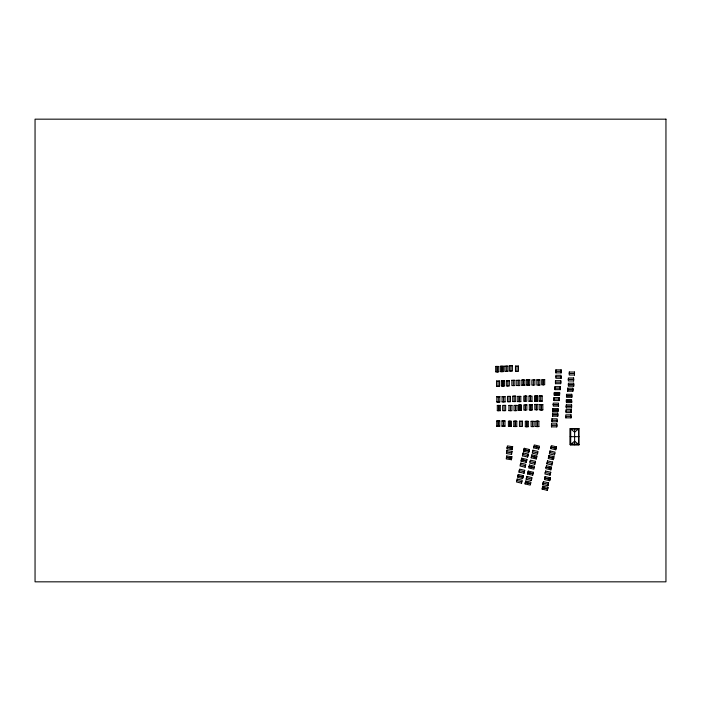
<?xml version="1.0" encoding="UTF-8"?>
<svg xmlns="http://www.w3.org/2000/svg" width="701" height="701" viewBox="0 0 701 701"><rect width="100%" height="100%" fill="white"/><g stroke="black" fill="none" stroke-linecap="round" stroke-linejoin="round"><path stroke-width="1.05" d="M556.743 426.883L556.743 423.886M556.813 425.428L556.813 426.883L551.477 426.883L551.477 423.886L556.813 423.886L556.813 425.341L551.398 425.384M551.871 421.809L557.207 421.809L557.137 420.311M557.207 421.809L557.137 418.812L551.871 418.812M557.742 416.175L557.742 413.178M552.476 414.633L557.812 414.633L557.812 416.175L552.476 416.175M557.943 411.61L557.943 410.111M558.469 406.116L558.469 403.119L553.203 403.119L553.282 406.116L558.548 406.116L558.548 404.661L553.203 404.573M559.223 400.586L559.223 397.59L553.965 397.59L553.965 400.586L559.302 400.586L559.302 399.123M559.564 392.464L559.564 395.46L554.298 395.46L554.298 392.464L559.643 392.464L559.643 393.918L554.298 393.918M560.239 389.651L560.239 386.654M560.712 383.692L560.712 382.194M561.08 378.286L561.08 375.289L555.814 375.289L555.893 378.286L561.159 378.286L561.159 376.831L555.744 376.787M561.115 372.871L561.115 369.874M561.194 371.416L561.194 372.871L555.849 372.871L555.849 369.874L561.194 369.874L561.194 371.328L555.779 371.372M571.026 417.849L571.026 416.35M571.192 412.609L571.192 411.11M571.543 407.868L571.543 404.871M571.604 402.593L571.604 399.596L566.338 399.596L566.408 402.593L571.674 402.593L571.674 401.13L566.338 401.051M571.762 397.292L571.762 394.295M572.822 391.193L572.822 388.205L567.565 388.205L567.565 391.193L572.901 391.193L572.901 389.738L567.486 389.695M573.655 386.198L573.655 384.7M573.611 380.967L573.611 379.469M574.487 375.026L574.487 373.528M507.033 448.868L507.419 445.897L512.694 446.712M506.876 450.594L506.42 453.556L511.616 454.362M506.762 455.983L506.236 458.927L511.511 459.751M512.159 449.656L512.624 446.703M511.546 454.344L512.002 451.383M511.432 459.733L511.896 456.78M520.773 463.098L520.011 465.999L525.215 467.217M521.115 461.144L521.798 458.226M522.438 455.825L523.121 452.907L528.317 454.125L527.634 457.043L522.438 455.825L523.191 452.925M517.163 479.063L516.479 481.973L521.605 483.182M518.249 474.446L517.566 477.355L522.692 478.564M523.594 451.225L524.278 448.307M518.95 472.062L519.564 469.127L524.769 470.345M526.171 462.327L526.854 459.409M525.137 467.199L525.82 464.281L520.694 463.081M527.564 457.026L528.247 454.108M528.65 452.408L529.334 449.49L524.208 448.29L523.524 451.207L528.72 452.425L529.404 449.507M521.526 483.164L522.21 480.246L517.084 479.046M522.613 478.546L523.297 475.628M524.006 473.245L524.69 470.327M525.067 483.909L525.75 480.991L530.946 482.209L530.193 485.11L525.067 483.909L525.82 481.009M531.349 480.509L526.153 479.291L526.837 476.373L532.033 477.591L531.279 480.492M529.43 465.043L528.747 467.961L533.873 469.162L534.486 466.235L529.36 465.026M531.174 457.788L531.857 454.87M526.223 479.309L526.907 476.391M533.426 472.29L528.23 471.072L527.546 473.99L532.742 475.208M533.654 447.869L534.267 444.942L539.463 446.16L538.71 449.061M527.616 474.007L528.3 471.09M534.837 464.272L535.52 461.354M536.23 458.971L536.913 456.062M532.672 475.19L533.356 472.272M546.859 463.799L547.551 460.881M546.517 465.753L545.755 468.654L550.96 469.872M548.936 455.58L548.252 458.498L553.378 459.698L553.992 456.763M550.732 448.579L551.345 445.643L556.541 446.87M545.632 471.054L544.879 473.955L550.075 475.173L550.758 472.255L545.562 471.037M542.819 484.566L543.512 481.648M542.802 486.187L542.118 489.105L547.315 490.323L547.998 487.405L542.802 486.187L542.188 489.123M544.563 479.545L545.247 476.627M551.915 464.982L552.598 462.064M550.881 469.854L551.564 466.936L546.438 465.736M555.788 449.762L556.471 446.852M550.005 475.155L550.688 472.237M547.875 485.749L548.559 482.831M547.244 490.306L547.928 487.388M549.61 480.728L550.294 477.81M578.439 429.047L579 428.574L570.237 428.574L570.237 444.767L579 444.767L579 428.574L574.618 432.158L570.237 428.574L570.237 444.767L574.618 441.192L579 444.767L578.439 444.294M570.807 444.294L570.272 444.732L578.973 444.732M509.382 365.624L512.378 365.624M504.851 366.132L507.848 366.132M515.48 366.124L518.477 366.124M495.686 366.448L498.683 366.448L498.683 371.793L495.686 371.793L495.686 366.448L498.683 366.527M500.365 366.351L503.362 366.351M509.382 370.811L512.378 370.811M507.848 371.32L504.851 371.399L504.851 366.053M515.48 371.311L518.477 371.39L518.477 366.045M500.365 371.539L503.362 371.539M495.686 371.714L498.683 371.714M569.221 372.029L574.566 372.029M569.151 373.528L574.566 373.484M574.566 375.026L569.221 375.026L569.3 372.029M573.681 377.97L568.345 377.97L568.345 380.967L573.681 380.967M568.266 379.469L573.681 379.425M568.345 379.504L573.681 379.504M526.714 379.819L529.702 379.819M536.861 379.863L539.858 379.863M524.865 380.056L521.877 379.977L521.877 385.322L524.865 385.322L524.865 379.977M521.877 380.056L523.41 380.056M511.87 380.31L514.867 380.31M516.803 380.301L519.8 380.301M501.39 380.599L504.387 380.599L504.387 385.936L501.39 385.936L501.39 380.599L504.387 380.678M506.332 380.748L509.329 380.748M496.553 381.064L499.55 381.064M555.376 382.194L560.791 382.238M573.725 383.202L568.388 383.202L568.388 386.198L573.725 386.198L573.725 384.744L568.388 384.744M560.791 383.692L555.446 383.692L555.446 380.696L560.791 380.696L560.791 382.15M568.309 384.7L573.725 384.656M526.714 385.015L529.702 385.015M539.858 385.059L536.861 385.129L536.861 379.793M521.877 385.243L524.865 385.243M516.803 385.497L519.8 385.568L519.8 380.231M501.39 385.865L504.387 385.865M496.553 386.251L499.55 386.251M554.903 388.152L560.318 388.196L560.318 389.651L554.973 389.651L554.973 386.654L560.318 386.654L560.318 388.109M567.565 389.66L572.901 389.66L572.901 388.205M554.228 393.962L559.643 394.006M571.841 394.295L566.496 394.295L566.496 397.292L571.841 397.292L571.841 395.837L566.496 395.837M566.426 395.793L571.841 395.75M539.174 395.899L542.171 395.899L542.171 401.244L539.174 401.244L539.174 395.899L542.171 395.977M529.027 396.047L532.024 396.118L532.024 401.384L529.027 401.384L529.027 396.047L530.569 396.118L530.526 401.463M534.565 396.126L537.553 396.126M512.711 396.293L515.699 396.293M517.811 396.398L520.808 396.398M507.471 396.477L510.468 396.477M502.074 396.678L505.07 396.678M496.816 396.722L499.813 396.722M553.886 399.088L559.302 399.044L559.302 397.59M539.174 401.165L542.171 401.165M566.259 401.095L571.674 401.13M529.027 401.305L532.024 401.305M534.565 401.322L537.553 401.322M512.711 401.48L515.699 401.48M517.811 401.594L520.808 401.594M496.816 401.918L499.813 401.918M502.074 401.875L505.07 401.875M529.316 404.573L532.304 404.573L532.304 409.91L529.316 409.91L529.316 404.573L532.304 404.652M534.828 404.512L537.825 404.512M539.823 404.556L542.819 404.556L542.819 409.901L539.823 409.901L539.823 404.556L542.819 404.635M553.133 404.617L558.548 404.661M518.512 405.125L521.5 405.125L521.5 410.462L518.512 410.462L518.512 405.125L521.5 405.196M497.324 405.45L500.321 405.45M508.952 405.441L511.94 405.441M566.277 406.326L571.622 406.326L571.622 404.871L566.277 404.871L566.277 407.868L571.622 407.868M566.206 406.37L571.622 406.414M529.316 409.84L532.304 409.84M539.823 409.822L542.819 409.822M552.607 410.111L558.022 410.067L558.022 408.613L552.677 408.613L552.677 411.61L558.022 411.61M552.677 410.155L558.022 410.155M518.512 410.383L521.5 410.383M497.324 410.646L500.321 410.646M508.952 410.637L511.94 410.707L511.94 405.371M565.847 411.11L571.262 411.154L571.262 412.609L565.926 412.609L565.996 409.612L571.262 409.612L571.262 411.075M552.476 413.178L557.812 413.178M552.397 414.677L557.812 414.712M571.105 414.852L565.768 414.852L565.838 417.849M565.689 416.35L571.105 416.394L571.105 417.849L565.768 417.849M551.792 420.311L557.207 420.355M501.977 420.88L504.974 420.88L504.974 426.226L501.977 426.226L501.977 420.88L504.974 420.959M496.737 421.003L499.734 421.003M513.798 421.213L516.786 421.213L516.786 426.55L513.798 426.55L513.798 421.213L516.786 421.283M519.45 421.213L522.447 421.213M535.879 421.231L538.876 421.231L538.876 426.567L535.879 426.567L535.879 421.231L538.876 421.301M525.329 421.336L528.326 421.336L528.326 426.672L525.329 426.672L525.329 421.336L528.326 421.406M531.113 421.327L534.109 421.327M496.737 426.199L499.734 426.199M501.977 426.147L504.974 426.147M511.406 426.383L508.409 426.462L508.409 421.126L511.406 421.196L511.406 426.462M513.798 426.471L516.786 426.471M535.879 426.497L538.876 426.497M525.329 426.594L528.326 426.594M570.237 436.67L579 436.67M573.69 444.32L571.543 444.294M507.112 447.361L512.475 448.149L507.182 447.413M506.963 448.85L512.238 449.674M506.797 450.585L512.08 451.4M506.499 452.049L511.853 452.837M506.692 455.974L511.967 456.789M506.385 457.438L511.748 458.226L506.455 457.49M551.012 447.063L556.208 448.281L550.933 447.089M550.662 448.561L555.858 449.779M533.934 446.353L539.13 447.58M533.847 446.379L539.122 447.615M533.584 447.851L538.78 449.078M549.54 452.39L554.824 453.582M523.875 449.709L529.08 450.927M532.453 451.681L537.72 452.96M548.865 455.562L554.062 456.78M523.796 449.735L529.053 451.006M548.533 456.982L553.729 458.2M548.454 457.008L553.711 458.279M531.787 454.853L536.984 456.079M531.454 456.272L536.651 457.49M522.709 454.353L527.967 455.624M531.367 456.298L536.633 457.578M547.472 460.864L552.677 462.082M531.104 457.771L536.3 458.989M547.06 462.301L552.344 463.501M546.789 463.782L551.985 465M535.59 461.372L530.394 460.154L529.711 463.072L534.907 464.29M526.6 460.846L521.395 459.628L526.574 460.925M529.974 461.591L535.257 462.791M546.026 467.181L551.301 468.417L546.088 467.234M528.94 466.472L534.223 467.663L529.01 466.524M520.282 464.526L525.566 465.718M545.141 472.474L550.425 473.674M527.809 472.518L533.093 473.71M519.152 470.564L524.436 471.764M527.879 472.57L533.075 473.788M544.835 478.029L550.04 479.247M518.88 472.045L524.076 473.263M544.756 478.056L550.022 479.326M518.17 474.428L523.375 475.646M517.759 475.865L523.042 477.066M526.425 477.81L531.7 479.011M517.82 475.926L523.025 477.144M543.021 483.068L548.305 484.268M525.329 482.428L530.613 483.629M516.672 480.483L521.93 481.762M525.399 482.49L530.596 483.708M547.665 488.825L542.39 487.624L547.647 488.904M570.272 428.609L570.807 429.047M577.002 444.294L576.248 444.32M574.96 444.32L574.382 444.32M574.487 372.029L574.487 373.572M574.618 428.574L574.618 444.767M573.611 377.97L573.611 379.504M573.655 383.202L573.655 384.744M571.192 409.612L571.192 411.154M571.026 414.852L571.026 416.394M567.635 388.205L567.635 391.193M566.355 404.871L566.355 407.868M560.712 380.696L560.712 382.238M557.943 408.613L557.943 410.155M555.928 369.874L555.928 372.871M555.525 380.696L555.525 383.692M555.052 386.654L555.052 389.651M554.377 392.464L554.377 395.46M554.035 397.59L554.035 400.586M552.756 408.613L552.756 411.61M552.554 413.178L552.554 416.175M551.941 418.812L551.941 421.809M551.556 423.886L551.556 426.883M543.222 379.478L543.222 384.823M543.179 379.478L543.179 384.893M541.365 404.556L541.365 409.901M541.321 404.556L541.321 409.971M540.716 395.899L540.673 401.314M539.858 379.793L539.858 385.129M538.315 379.793L538.359 385.208M537.422 421.231L537.422 426.567M537.334 421.231L537.378 426.646M536.37 409.778L536.37 404.442L536.326 409.857M534.109 421.248L534.109 426.585L531.113 426.585L531.113 421.248M533.408 379.802L533.365 385.217M532.567 421.248L532.611 426.664M530.806 409.989L530.806 404.573L530.771 409.91M530.482 396.047L530.482 401.384M528.247 379.749L528.203 385.164L528.168 379.749M526.872 421.336L526.872 426.672M526.784 421.336L526.828 426.751M525.408 404.775L525.408 410.12M525.294 396.012L525.294 401.428M525.329 404.775L525.364 410.19M525.251 396.012L525.251 401.358M523.367 385.392L523.367 379.977L523.332 385.322M522.447 421.135L522.447 426.471L519.45 426.471L519.45 421.135M520.992 421.135L520.948 426.55M520.808 396.328L520.808 401.664M520.011 405.125L520.011 410.541M519.967 405.125L519.967 410.462M519.31 401.743L519.31 396.328L519.266 401.664M518.337 380.231L518.302 385.646M517.811 396.328L517.811 401.664M517.023 366.045L516.979 371.46M516.803 380.231L516.803 385.568M515.48 366.045L515.48 371.39M515.533 405.336L515.533 410.751M515.331 426.55L515.331 421.213L515.296 426.629M514.867 380.24L514.867 385.576L511.87 385.576L511.87 380.24M514.21 396.214L514.21 401.629M513.325 380.24L513.369 385.655M510.924 365.545L510.88 370.96M510.407 405.371L510.442 410.786M509.951 421.126L509.951 426.462M509.907 421.126L509.907 426.541M509.329 380.669L509.329 386.014L506.332 386.014L506.332 380.669M509.005 396.407L508.97 401.822M508.952 405.371L508.952 410.707M507.848 366.053L507.848 371.399M507.831 380.669L507.831 386.085M506.35 366.053L506.35 371.469M505.07 396.608L505.07 401.945M504.107 405.327L504.142 410.742M503.572 396.608L503.572 402.024M503.52 420.88L503.52 426.226M503.441 420.88L503.476 426.296M502.924 380.599L502.924 385.936M502.845 380.599L502.889 386.014M502.074 396.608L502.074 401.945M500.321 405.38L500.321 410.716M499.55 380.985L499.55 386.33M498.858 405.38L498.858 410.716M498.823 405.38L498.823 410.795M498.315 396.652L498.315 402.067M498.271 420.933L498.271 426.269L498.192 420.933M498.096 380.985L498.052 386.4M497.228 366.448L497.228 371.793M497.324 405.38L497.324 410.716M497.184 366.448L497.184 371.863M496.553 380.985L496.553 386.33M521.728 458.209L521.045 461.127L526.241 462.345L526.924 459.427L521.728 458.209M532.874 450.235L532.261 453.17L537.387 454.371L538 451.444L532.874 450.235M549.952 450.945L549.339 453.88L554.465 455.08L555.078 452.145L549.952 450.945M543.433 481.631L542.749 484.549L547.945 485.767L548.638 482.849L543.433 481.631M545.168 476.61L544.484 479.528L549.689 480.746L550.373 477.828L545.168 476.61M665.95 119.17L35.05 119.17L35.05 581.83L665.95 581.83L665.95 119.17M512.378 365.545L509.382 365.545L509.382 370.882L512.378 370.882L512.378 365.545M503.362 366.272L500.365 366.272L500.365 371.618L503.362 371.618L503.362 366.272M544.677 379.556L541.689 379.556L541.689 384.823L544.677 384.744L544.677 379.478M529.702 379.749L526.714 379.749L526.714 385.086L529.702 385.086L529.702 379.749M534.863 379.881L531.866 379.881L531.866 385.147L534.863 385.068L534.863 379.802M526.793 396.091L523.796 396.091L523.796 401.358L526.793 401.279L526.793 396.012M537.553 396.056L534.565 396.056L534.565 401.393L537.553 401.393L537.553 396.056M515.699 396.214L512.711 396.214L512.711 401.559L515.699 401.559L515.699 396.214M510.468 396.407L507.471 396.407L507.471 401.743L510.468 401.743L510.468 396.407M499.813 396.652L496.816 396.652L496.816 401.988L499.813 401.988L499.813 396.652M537.825 404.442L534.828 404.442L534.828 409.778L537.825 409.778L537.825 404.442M526.863 404.854L523.866 404.854L523.866 410.12L526.863 410.041L526.863 404.775M505.64 405.406L502.643 405.406L502.643 410.672L505.64 410.672L505.64 405.327M517.031 405.415L514.035 405.415L514.035 410.681L517.031 410.602L517.031 405.336M499.734 420.933L496.737 420.933L496.737 426.269L499.734 426.269L499.734 420.933M578.535 429.047L570.702 429.047L570.702 444.294L578.535 444.294L578.535 429.047M536.099 401.393L536.099 396.056L536.055 401.471M501.907 371.618L501.907 366.272L501.863 371.688"/></g></svg>
